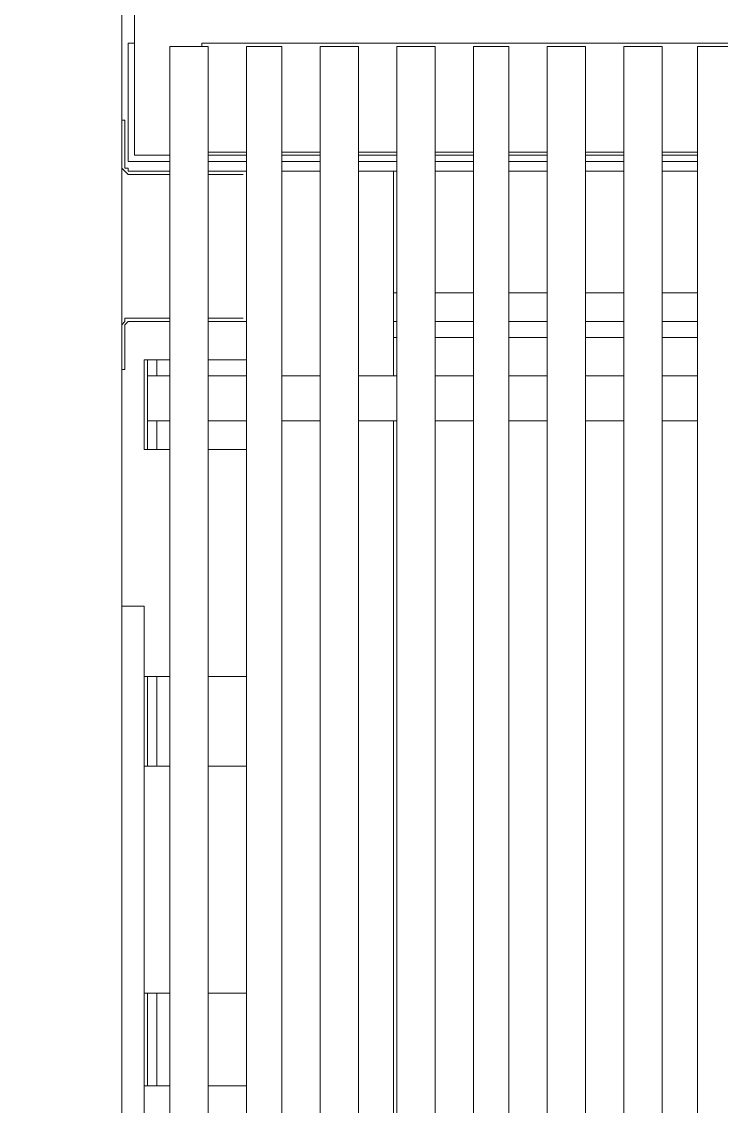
# Model space of a CAD drawing. Header units: millimetres. Extents: x 2294 to 908349, y -83289 to 219220.
# Drawn here: x 408201 to 409158, y 69792 to 71274 of the extents above; entities that cross this region are included whole.
import ezdxf

# ---------------------------------------------------------------- set-up
doc = ezdxf.new("R2010")
doc.units = ezdxf.units.MM
doc.layers.add('PDF _Геометрия', color=7, linetype='Continuous')

msp = doc.modelspace()

# ---------------------------------------------------------------- linework, layer by layer
at = {"layer": 'PDF _Геометрия', "lineweight": 9}
for points in [[(391350.3, 67122.2), (408316.4, 67122.2), (408338.2, 67122.2), (408338.2, 81321.1), (408338.2, 79152.8), (408368.8, 79152.8), (408368.8, 79074.1), (408368.8, 77758.3), (408368.8, 76442.4), (408368.8, 76363.7), (408338.2, 76363.7)], [(408338.2, 72027.1), (408338.2, 71139.7)], [(412045.3, 71240.2), (412045.3, 71498.2), (408355.7, 71498.2), (408355.7, 71091.6)], [(408403.8, 71091.6), (408355.7, 71091.6), (408355.7, 71244.6), (408347, 71244.6), (408347, 71082.9), (408403.8, 71082.9), (408355.7, 71082.9)], [(408408.2, 71240.2), (408451.9, 71240.2)], [(408447.5, 71240.2), (408447.5, 71244.6), (412001.6, 71244.6), (412001.6, 71082.9), (411966.6, 71082.9), (412019.1, 71082.9), (411966.6, 71082.9)], [(408508.7, 71240.2), (408508.7, 67170.3)], [(408556.8, 67170.3), (408556.8, 71240.2)], [(408613.6, 67170.3), (408661.7, 67170.3), (408609.3, 67170.3), (408609.3, 71240.2), (408661.7, 71240.2), (408613.6, 71240.2)], [(408661.7, 67170.3), (408661.7, 71240.2)], [(408762.3, 71240.2), (408714.2, 71240.2), (408766.6, 71240.2), (408766.6, 67170.3), (408714.2, 67170.3), (408762.3, 67170.3)], [(408714.2, 71240.2), (408714.2, 67170.3)], [(408819.1, 71240.2), (408819.1, 67170.3)], [(408867.2, 67170.3), (408867.2, 71240.2)], [(408924, 67170.3), (408972.1, 67170.3), (408919.6, 67170.3), (408919.6, 71240.2), (408972.1, 71240.2), (408924, 71240.2)], [(408972.1, 67170.3), (408972.1, 71240.2)], [(409072.6, 71240.2), (409024.6, 71240.2), (409077, 71240.2), (409077, 67170.3), (409024.6, 67170.3), (409072.6, 67170.3)], [(409024.6, 71240.2), (409024.6, 67170.3)], [(409129.5, 67170.3), (409177.6, 67170.3), (409125.1, 67170.3), (409125.1, 71240.2), (409177.6, 71240.2), (409129.5, 71240.2)], [(408403.8, 71069.7), (408351.3, 71069.7), (408347, 71069.7), (408347, 71074.1), (408342.6, 71074.1), (408342.6, 71078.5), (408342.6, 71139.7), (408338.2, 71139.7)], [(408403.8, 71069.7), (408351.3, 71069.7), (408347, 71069.7), (408347, 71074.1), (408342.6, 71074.1), (408342.6, 71078.5), (408342.6, 71139.7), (408338.2, 71139.7)], [(408403.8, 71069.7), (408351.3, 71069.7), (408347, 71069.7), (408347, 71074.1), (408342.6, 71074.1), (408342.6, 71078.5), (408342.6, 71139.7), (408338.2, 71139.7)], [(408403.8, 71069.7), (408351.3, 71069.7), (408347, 71069.7), (408347, 71074.1), (408342.6, 71074.1), (408342.6, 71078.5), (408342.6, 71139.7), (408338.2, 71139.7)], [(408403.8, 71069.7), (408351.3, 71069.7), (408347, 71069.7), (408347, 71074.1), (408342.6, 71074.1), (408342.6, 71078.5), (408342.6, 71139.7), (408338.2, 71139.7), (408338.2, 71078.5), (408338.2, 71074.1), (408342.6, 71069.7), (408347, 71065.4), (408351.3, 71065.4), (408403.8, 71065.4)], [(408403.8, 71069.7), (408351.3, 71069.7), (408347, 71069.7), (408347, 71074.1), (408342.6, 71074.1), (408342.6, 71078.5), (408342.6, 71139.7), (408338.2, 71139.7)], [(408403.8, 71069.7), (408351.3, 71069.7), (408347, 71069.7), (408347, 71074.1), (408342.6, 71074.1), (408342.6, 71078.5), (408342.6, 71139.7), (408338.2, 71139.7)], [(408403.8, 71069.7), (408351.3, 71069.7), (408347, 71069.7), (408347, 71074.1), (408342.6, 71074.1), (408342.6, 71078.5), (408342.6, 71139.7), (408338.2, 71139.7)], [(408403.8, 71069.7), (408351.3, 71069.7), (408347, 71069.7), (408347, 71074.1), (408342.6, 71074.1), (408342.6, 71078.5), (408342.6, 71139.7), (408338.2, 71139.7)], [(408403.8, 71069.7), (408351.3, 71069.7), (408347, 71069.7), (408347, 71074.1), (408342.6, 71074.1), (408342.6, 71078.5), (408342.6, 71139.7), (408338.2, 71139.7)], [(408403.8, 71069.7), (408351.3, 71069.7), (408347, 71069.7), (408347, 71074.1), (408342.6, 71074.1), (408342.6, 71078.5), (408342.6, 71139.7), (408338.2, 71139.7)], [(408403.8, 71069.7), (408351.3, 71069.7), (408347, 71069.7), (408347, 71074.1), (408342.6, 71074.1), (408342.6, 71078.5), (408342.6, 71139.7), (408338.2, 71139.7)], [(408403.8, 71069.7), (408351.3, 71069.7), (408347, 71069.7), (408347, 71074.1), (408342.6, 71074.1), (408342.6, 71078.5), (408342.6, 71139.7), (408338.2, 71139.7)], [(408403.8, 71069.7), (408351.3, 71069.7), (408347, 71069.7), (408347, 71074.1), (408342.6, 71074.1), (408342.6, 71078.5), (408342.6, 71139.7), (408338.2, 71139.7)], [(408456.3, 71096), (408508.7, 71096)], [(408508.7, 71091.6), (408456.3, 71091.6)], [(408556.8, 71096), (408609.3, 71096)], [(408609.3, 71091.6), (408556.8, 71091.6)], [(408661.7, 71096), (408714.2, 71096)], [(408714.2, 71091.6), (408661.7, 71091.6)], [(408766.6, 71096), (408819.1, 71096)], [(408819.1, 71091.6), (408766.6, 71091.6)], [(408867.2, 71096), (408919.6, 71096)], [(408919.6, 71091.6), (408867.2, 71091.6)], [(408972.1, 71096), (409024.6, 71096)], [(409024.6, 71091.6), (408972.1, 71091.6)], [(409077, 71096), (409125.1, 71096)], [(409125.1, 71091.6), (409077, 71091.6)], [(408338.2, 71078.5), (408338.2, 71074.1), (408342.6, 71069.7), (408347, 71065.4), (408351.3, 71065.4), (408403.8, 71065.4)], [(408338.2, 71078.5), (408338.2, 71074.1), (408342.6, 71069.7), (408347, 71065.4), (408351.3, 71065.4), (408403.8, 71065.4)], [(408338.2, 71078.5), (408338.2, 71074.1), (408342.6, 71069.7), (408347, 71065.4), (408351.3, 71065.4), (408403.8, 71065.4)], [(408338.2, 71078.5), (408338.2, 71074.1), (408342.6, 71069.7), (408347, 71065.4), (408351.3, 71065.4), (408403.8, 71065.4)], [(408338.2, 71078.5), (408338.2, 71074.1), (408342.6, 71069.7), (408347, 71065.4), (408351.3, 71065.4), (408403.8, 71065.4)], [(408338.2, 71078.5), (408338.2, 71074.1), (408342.6, 71069.7), (408347, 71065.4), (408351.3, 71065.4), (408403.8, 71065.4)], [(408338.2, 71078.5), (408338.2, 71074.1), (408342.6, 71069.7), (408347, 71065.4), (408351.3, 71065.4), (408403.8, 71065.4)], [(408338.2, 71078.5), (408338.2, 71074.1), (408342.6, 71069.7), (408347, 71065.4), (408351.3, 71065.4), (408403.8, 71065.4)], [(408338.2, 71078.5), (408338.2, 71074.1), (408342.6, 71069.7), (408347, 71065.4), (408351.3, 71065.4), (408403.8, 71065.4)], [(408338.2, 71078.5), (408338.2, 71074.1), (408342.6, 71069.7), (408347, 71065.4), (408351.3, 71065.4), (408403.8, 71065.4)], [(408338.2, 71078.5), (408338.2, 71074.1), (408342.6, 71069.7), (408347, 71065.4), (408351.3, 71065.4), (408403.8, 71065.4)], [(408338.2, 71078.5), (408338.2, 71074.1), (408342.6, 71069.7), (408347, 71065.4), (408351.3, 71065.4), (408403.8, 71065.4)], [(408338.2, 71078.5), (408338.2, 71074.1), (408342.6, 71069.7), (408347, 71065.4), (408351.3, 71065.4), (408403.8, 71065.4)], [(408338.2, 71078.5), (408338.2, 70855.5)], [(408403.8, 71078.5), (408403.8, 71074.1)], [(408403.8, 71078.5), (408403.8, 71074.1)], [(408403.8, 71078.5), (408403.8, 71074.1)], [(408403.8, 71078.5), (408403.8, 71074.1)], [(408403.8, 71078.5), (408403.8, 71074.1)], [(408403.8, 71078.5), (408403.8, 71074.1)], [(408403.8, 71078.5), (408403.8, 71074.1)], [(408456.3, 71082.9), (408508.7, 71082.9)], [(408556.8, 71082.9), (408609.3, 71082.9)], [(408661.7, 71082.9), (408714.2, 71082.9)], [(408766.6, 71082.9), (408819.1, 71082.9)], [(408867.2, 71082.9), (408919.6, 71082.9)], [(408972.1, 71082.9), (409024.6, 71082.9)], [(409077, 71082.9), (409125.1, 71082.9)], [(408508.7, 71069.7), (408456.3, 71069.7)], [(408508.7, 71069.7), (408456.3, 71069.7)], [(408508.7, 71069.7), (408456.3, 71069.7)], [(408508.7, 71069.7), (408456.3, 71069.7)], [(408508.7, 71069.7), (408504.3, 71069.7), (408456.3, 71069.7)], [(408508.7, 71069.7), (408456.3, 71069.7)], [(408508.7, 71069.7), (408456.3, 71069.7)], [(408508.7, 71069.7), (408456.3, 71069.7)], [(408508.7, 71069.7), (408504.3, 71069.7), (408456.3, 71069.7)], [(408508.7, 71069.7), (408504.3, 71069.7), (408456.3, 71069.7)], [(408508.7, 71069.7), (408504.3, 71069.7), (408456.3, 71069.7)], [(408508.7, 71069.7), (408504.3, 71069.7), (408456.3, 71069.7)], [(408508.7, 71069.7), (408504.3, 71069.7), (408456.3, 71069.7)], [(408508.7, 71069.7), (408504.3, 71069.7), (408456.3, 71069.7)], [(408508.7, 71069.7), (408504.3, 71069.7), (408456.3, 71069.7)], [(408508.7, 71069.7), (408504.3, 71069.7), (408456.3, 71069.7)], [(408508.7, 71069.7), (408504.3, 71069.7), (408456.3, 71069.7)], [(408508.7, 71069.7), (408504.3, 71069.7), (408456.3, 71069.7)], [(408508.7, 71069.7), (408504.3, 71069.7), (408456.3, 71069.7)], [(408508.7, 71069.7), (408504.3, 71069.7), (408456.3, 71069.7)], [(408508.7, 71069.7), (408504.3, 71069.7), (408456.3, 71069.7)], [(408508.7, 71069.7), (408504.3, 71069.7), (408456.3, 71069.7)], [(408508.7, 71069.7), (408504.3, 71069.7), (408456.3, 71069.7)], [(408508.7, 71069.7), (408504.3, 71069.7), (408456.3, 71069.7)], [(408508.7, 71069.7), (408504.3, 71069.7), (408456.3, 71069.7)], [(408456.3, 71065.4), (408504.3, 71065.4)], [(408456.3, 71065.4), (408504.3, 71065.4)], [(408456.3, 71065.4), (408504.3, 71065.4)], [(408456.3, 71065.4), (408504.3, 71065.4)], [(408456.3, 71065.4), (408504.3, 71065.4)], [(408456.3, 71065.4), (408504.3, 71065.4)], [(408456.3, 71065.4), (408504.3, 71065.4)], [(408456.3, 71065.4), (408504.3, 71065.4)], [(408456.3, 71065.4), (408504.3, 71065.4)], [(408456.3, 71065.4), (408504.3, 71065.4)], [(408456.3, 71065.4), (408504.3, 71065.4)], [(408456.3, 71065.4), (408504.3, 71065.4)], [(408456.3, 71065.4), (408504.3, 71065.4)], [(408456.3, 71065.4), (408504.3, 71065.4)], [(408456.3, 71065.4), (408504.3, 71065.4)], [(408456.3, 71065.4), (408504.3, 71065.4)], [(408456.3, 71065.4), (408504.3, 71065.4)], [(408456.3, 71065.4), (408504.3, 71065.4)], [(408456.3, 71065.4), (408504.3, 71065.4)], [(408456.3, 71065.4), (408504.3, 71065.4)], [(408456.3, 71065.4), (408504.3, 71065.4)], [(408456.3, 71065.4), (408504.3, 71065.4)], [(408456.3, 71065.4), (408504.3, 71065.4)], [(408456.3, 71065.4), (408504.3, 71065.4)], [(408456.3, 71065.4), (408504.3, 71065.4)], [(408569.9, 71069.7), (408556.8, 71069.7), (408569.9, 71069.7), (408556.8, 71069.7), (408569.9, 71069.7), (408556.8, 71069.7), (408569.9, 71069.7), (408556.8, 71069.7), (408569.9, 71069.7), (408556.8, 71069.7), (408569.9, 71069.7), (408556.8, 71069.7), (408609.3, 71069.7)], [(408661.7, 71069.7), (408709.8, 71069.7), (408696.7, 71069.7)], [(408696.7, 71069.7), (408714.2, 71069.7)], [(408696.7, 71069.7), (408714.2, 71069.7)], [(408696.7, 71069.7), (408714.2, 71069.7)], [(408696.7, 71069.7), (408714.2, 71069.7)], [(408696.7, 71069.7), (408714.2, 71069.7)], [(408696.7, 71069.7), (408714.2, 71069.7)], [(408696.7, 71069.7), (408714.2, 71069.7)], [(408696.7, 71069.7), (408714.2, 71069.7)], [(408696.7, 71069.7), (408714.2, 71069.7)], [(408696.7, 71069.7), (408714.2, 71069.7)], [(408696.7, 71069.7), (408709.8, 71069.7)], [(408696.7, 71069.7), (408701.1, 71069.7)], [(408709.8, 70790), (408709.8, 71069.7)], [(408766.6, 71069.7), (408819.1, 71069.7)], [(408766.6, 71069.7), (408819.1, 71069.7)], [(408766.6, 71069.7), (408819.1, 71069.7)], [(408766.6, 71069.7), (408819.1, 71069.7)], [(408766.6, 71069.7), (408819.1, 71069.7)], [(408766.6, 71069.7), (408819.1, 71069.7)], [(408766.6, 71069.7), (408819.1, 71069.7)], [(408766.6, 71069.7), (408819.1, 71069.7)], [(408766.6, 71069.7), (408819.1, 71069.7)], [(408766.6, 71069.7), (408819.1, 71069.7)], [(408867.2, 71069.7), (408919.6, 71069.7)], [(408867.2, 71069.7), (408919.6, 71069.7)], [(408867.2, 71069.7), (408919.6, 71069.7)], [(408867.2, 71069.7), (408919.6, 71069.7)], [(408867.2, 71069.7), (408919.6, 71069.7)], [(408867.2, 71069.7), (408919.6, 71069.7)], [(408867.2, 71069.7), (408919.6, 71069.7)], [(408867.2, 71069.7), (408919.6, 71069.7)], [(408867.2, 71069.7), (408919.6, 71069.7)], [(408867.2, 71069.7), (408919.6, 71069.7)], [(408972.1, 71069.7), (409024.6, 71069.7)], [(408972.1, 71069.7), (409024.6, 71069.7)], [(408972.1, 71069.7), (409024.6, 71069.7)], [(408972.1, 71069.7), (409024.6, 71069.7)], [(408972.1, 71069.7), (409024.6, 71069.7)], [(408972.1, 71069.7), (409024.6, 71069.7)], [(408972.1, 71069.7), (409024.6, 71069.7)], [(408972.1, 71069.7), (409024.6, 71069.7)], [(408972.1, 71069.7), (409024.6, 71069.7)], [(408972.1, 71069.7), (409024.6, 71069.7)], [(409077, 71069.7), (409125.1, 71069.7)], [(409077, 71069.7), (409125.1, 71069.7)], [(409077, 71069.7), (409125.1, 71069.7)], [(409077, 71069.7), (409125.1, 71069.7)], [(409077, 71069.7), (409125.1, 71069.7)], [(409077, 71069.7), (409125.1, 71069.7)], [(409077, 71069.7), (409125.1, 71069.7)], [(409077, 71069.7), (409125.1, 71069.7)], [(409077, 71069.7), (409125.1, 71069.7)], [(409077, 71069.7), (409125.1, 71069.7)], [(408714.2, 70903.6), (408709.8, 70903.6)], [(408714.2, 70903.6), (408709.8, 70903.6)], [(408714.2, 70903.6), (408709.8, 70903.6)], [(408714.2, 70903.6), (408709.8, 70903.6)], [(408714.2, 70903.6), (408709.8, 70903.6)], [(408714.2, 70903.6), (408709.8, 70903.6)], [(408714.2, 70903.6), (408709.8, 70903.6)], [(408714.2, 70903.6), (408709.8, 70903.6)], [(408714.2, 70903.6), (408709.8, 70903.6)], [(408714.2, 70903.6), (408709.8, 70903.6)], [(408709.8, 70864.3), (408709.8, 70903.6)], [(408819.1, 70903.6), (408766.6, 70903.6)], [(408819.1, 70903.6), (408766.6, 70903.6)], [(408819.1, 70903.6), (408766.6, 70903.6)], [(408819.1, 70903.6), (408766.6, 70903.6)], [(408819.1, 70903.6), (408766.6, 70903.6)], [(408819.1, 70903.6), (408766.6, 70903.6)], [(408819.1, 70903.6), (408766.6, 70903.6)], [(408819.1, 70903.6), (408766.6, 70903.6)], [(408819.1, 70903.6), (408766.6, 70903.6)], [(408819.1, 70903.6), (408766.6, 70903.6)], [(408919.6, 70903.6), (408867.2, 70903.6)], [(408919.6, 70903.6), (408867.2, 70903.6)], [(408919.6, 70903.6), (408867.2, 70903.6)], [(408919.6, 70903.6), (408867.2, 70903.6)], [(408919.6, 70903.6), (408867.2, 70903.6)], [(408919.6, 70903.6), (408867.2, 70903.6)], [(408919.6, 70903.6), (408867.2, 70903.6)], [(408919.6, 70903.6), (408867.2, 70903.6)], [(408919.6, 70903.6), (408867.2, 70903.6)], [(408919.6, 70903.6), (408867.2, 70903.6)], [(409024.6, 70903.6), (408972.1, 70903.6)], [(409024.6, 70903.6), (408972.1, 70903.6)], [(409024.6, 70903.6), (408972.1, 70903.6)], [(409024.6, 70903.6), (408972.1, 70903.6)], [(409024.6, 70903.6), (408972.1, 70903.6)], [(409024.6, 70903.6), (408972.1, 70903.6)], [(409024.6, 70903.6), (408972.1, 70903.6)], [(409024.6, 70903.6), (408972.1, 70903.6)], [(409024.6, 70903.6), (408972.1, 70903.6)], [(409024.6, 70903.6), (408972.1, 70903.6)], [(409125.1, 70903.6), (409077, 70903.6)], [(409125.1, 70903.6), (409077, 70903.6)], [(409125.1, 70903.6), (409077, 70903.6)], [(409125.1, 70903.6), (409077, 70903.6)], [(409125.1, 70903.6), (409077, 70903.6)], [(409125.1, 70903.6), (409077, 70903.6)], [(409125.1, 70903.6), (409077, 70903.6)], [(409125.1, 70903.6), (409077, 70903.6)], [(409125.1, 70903.6), (409077, 70903.6)], [(409125.1, 70903.6), (409077, 70903.6)], [(408403.8, 70868.7), (408351.3, 70868.7), (408347, 70868.7), (408342.6, 70868.7), (408342.6, 70864.3), (408338.2, 70859.9), (408338.2, 70855.5)], [(408403.8, 70868.7), (408351.3, 70868.7), (408347, 70868.7), (408342.6, 70868.7), (408342.6, 70864.3), (408338.2, 70859.9), (408338.2, 70855.5)], [(408403.8, 70868.7), (408351.3, 70868.7), (408347, 70868.7), (408342.6, 70868.7), (408342.6, 70864.3), (408338.2, 70859.9), (408338.2, 70855.5)], [(408403.8, 70868.7), (408351.3, 70868.7), (408347, 70868.7), (408342.6, 70868.7), (408342.6, 70864.3), (408338.2, 70859.9), (408338.2, 70855.5)], [(408403.8, 70868.7), (408351.3, 70868.7), (408347, 70868.7), (408342.6, 70868.7), (408342.6, 70864.3), (408338.2, 70859.9), (408338.2, 70855.5)], [(408403.8, 70868.7), (408351.3, 70868.7), (408347, 70868.7), (408342.6, 70868.7), (408342.6, 70864.3), (408338.2, 70859.9), (408338.2, 70855.5)], [(408403.8, 70868.7), (408351.3, 70868.7), (408347, 70868.7), (408342.6, 70868.7), (408342.6, 70864.3), (408338.2, 70859.9), (408338.2, 70855.5)], [(408403.8, 70868.7), (408351.3, 70868.7), (408347, 70868.7), (408342.6, 70868.7), (408342.6, 70864.3), (408338.2, 70859.9), (408338.2, 70855.5)], [(408403.8, 70868.7), (408351.3, 70868.7), (408347, 70868.7), (408342.6, 70868.7), (408342.6, 70864.3), (408338.2, 70859.9), (408338.2, 70855.5), (408338.2, 70798.7), (408342.6, 70798.7), (408342.6, 70855.5), (408342.6, 70859.9), (408347, 70864.3), (408351.3, 70864.3), (408403.8, 70864.3)], [(408403.8, 70868.7), (408351.3, 70868.7), (408347, 70868.7), (408342.6, 70868.7), (408342.6, 70864.3), (408338.2, 70859.9), (408338.2, 70855.5)], [(408403.8, 70868.7), (408351.3, 70868.7), (408347, 70868.7), (408342.6, 70868.7), (408342.6, 70864.3), (408338.2, 70859.9), (408338.2, 70855.5)], [(408403.8, 70868.7), (408351.3, 70868.7), (408347, 70868.7), (408342.6, 70868.7), (408342.6, 70864.3), (408338.2, 70859.9), (408338.2, 70855.5)], [(408403.8, 70868.7), (408351.3, 70868.7), (408347, 70868.7), (408342.6, 70868.7), (408342.6, 70864.3), (408338.2, 70859.9), (408338.2, 70855.5)], [(408403.8, 70868.7), (408351.3, 70868.7), (408347, 70868.7), (408342.6, 70868.7), (408342.6, 70864.3), (408338.2, 70859.9), (408338.2, 70855.5)], [(408403.8, 70868.7), (408351.3, 70868.7), (408347, 70868.7), (408342.6, 70868.7), (408342.6, 70864.3), (408338.2, 70859.9), (408338.2, 70855.5)], [(408403.8, 70868.7), (408351.3, 70868.7), (408347, 70868.7), (408342.6, 70868.7), (408342.6, 70864.3), (408338.2, 70859.9), (408338.2, 70855.5)], [(408403.8, 70868.7), (408351.3, 70868.7), (408347, 70868.7), (408342.6, 70868.7), (408342.6, 70864.3), (408338.2, 70859.9), (408338.2, 70855.5)], [(408403.8, 70868.7), (408351.3, 70868.7), (408347, 70868.7), (408342.6, 70868.7), (408342.6, 70864.3), (408338.2, 70859.9), (408338.2, 70855.5)], [(408504.3, 70868.7), (408456.3, 70868.7)], [(408504.3, 70868.7), (408456.3, 70868.7)], [(408504.3, 70868.7), (408456.3, 70868.7)], [(408504.3, 70868.7), (408456.3, 70868.7)], [(408504.3, 70868.7), (408456.3, 70868.7)], [(408504.3, 70868.7), (408456.3, 70868.7)], [(408504.3, 70868.7), (408456.3, 70868.7)], [(408504.3, 70868.7), (408456.3, 70868.7)], [(408504.3, 70868.7), (408456.3, 70868.7)], [(408504.3, 70868.7), (408456.3, 70868.7)], [(408504.3, 70868.7), (408456.3, 70868.7)], [(408504.3, 70868.7), (408456.3, 70868.7)], [(408504.3, 70868.7), (408456.3, 70868.7)], [(408504.3, 70868.7), (408456.3, 70868.7)], [(408504.3, 70868.7), (408456.3, 70868.7)], [(408504.3, 70868.7), (408456.3, 70868.7)], [(408504.3, 70868.7), (408456.3, 70868.7)], [(408504.3, 70868.7), (408456.3, 70868.7)], [(408504.3, 70868.7), (408456.3, 70868.7)], [(408504.3, 70868.7), (408456.3, 70868.7)], [(408504.3, 70868.7), (408456.3, 70868.7)], [(408504.3, 70868.7), (408456.3, 70868.7)], [(408504.3, 70868.7), (408456.3, 70868.7)], [(408504.3, 70868.7), (408456.3, 70868.7)], [(408504.3, 70868.7), (408456.3, 70868.7)], [(408504.3, 70868.7), (408504.3, 70868.7)], [(408338.2, 70798.7), (408342.6, 70798.7), (408342.6, 70855.5), (408342.6, 70859.9), (408347, 70864.3), (408351.3, 70864.3), (408403.8, 70864.3)], [(408338.2, 70798.7), (408342.6, 70798.7), (408342.6, 70855.5), (408342.6, 70859.9), (408347, 70864.3), (408351.3, 70864.3), (408403.8, 70864.3)], [(408338.2, 70798.7), (408342.6, 70798.7), (408342.6, 70855.5), (408342.6, 70859.9), (408347, 70864.3), (408351.3, 70864.3), (408403.8, 70864.3)], [(408338.2, 70798.7), (408342.6, 70798.7), (408342.6, 70855.5), (408342.6, 70859.9), (408347, 70864.3), (408351.3, 70864.3), (408403.8, 70864.3)], [(408338.2, 70798.7), (408342.6, 70798.7), (408342.6, 70855.5), (408342.6, 70859.9), (408347, 70864.3), (408351.3, 70864.3), (408403.8, 70864.3)], [(408338.2, 70798.7), (408342.6, 70798.7), (408342.6, 70855.5), (408342.6, 70859.9), (408347, 70864.3), (408351.3, 70864.3), (408403.8, 70864.3)], [(408338.2, 70798.7), (408342.6, 70798.7), (408342.6, 70855.5), (408342.6, 70859.9), (408347, 70864.3), (408351.3, 70864.3), (408403.8, 70864.3)], [(408338.2, 70798.7), (408342.6, 70798.7), (408342.6, 70855.5), (408342.6, 70859.9), (408347, 70864.3), (408351.3, 70864.3), (408403.8, 70864.3)], [(408338.2, 70798.7), (408342.6, 70798.7), (408342.6, 70855.5), (408342.6, 70859.9), (408347, 70864.3), (408351.3, 70864.3), (408403.8, 70864.3)], [(408338.2, 70798.7), (408342.6, 70798.7), (408342.6, 70855.5), (408342.6, 70859.9), (408347, 70864.3), (408351.3, 70864.3), (408403.8, 70864.3)], [(408338.2, 70798.7), (408342.6, 70798.7), (408342.6, 70855.5), (408342.6, 70859.9), (408347, 70864.3), (408351.3, 70864.3), (408403.8, 70864.3)], [(408338.2, 70798.7), (408342.6, 70798.7), (408342.6, 70855.5), (408342.6, 70859.9), (408347, 70864.3), (408351.3, 70864.3), (408403.8, 70864.3)], [(408338.2, 70798.7), (408342.6, 70798.7), (408342.6, 70855.5), (408342.6, 70859.9), (408347, 70864.3), (408351.3, 70864.3), (408403.8, 70864.3)], [(408403.8, 70859.9), (408403.8, 70855.5), (408403.8, 70811.8)], [(408403.8, 70859.9), (408403.8, 70855.5), (408403.8, 70811.8)], [(408403.8, 70859.9), (408403.8, 70855.5), (408403.8, 70811.8)], [(408403.8, 70859.9), (408403.8, 70855.5), (408403.8, 70811.8)], [(408403.8, 70859.9), (408403.8, 70855.5), (408403.8, 70811.8)], [(408403.8, 70859.9), (408403.8, 70855.5), (408403.8, 70811.8)], [(408403.8, 70859.9), (408403.8, 70855.5), (408403.8, 70811.8)], [(408456.3, 70864.3), (408508.7, 70864.3)], [(408456.3, 70864.3), (408508.7, 70864.3)], [(408456.3, 70864.3), (408508.7, 70864.3)], [(408456.3, 70864.3), (408508.7, 70864.3)], [(408456.3, 70864.3), (408504.3, 70864.3), (408508.7, 70864.3)], [(408456.3, 70864.3), (408508.7, 70864.3)], [(408456.3, 70864.3), (408508.7, 70864.3)], [(408456.3, 70864.3), (408508.7, 70864.3)], [(408456.3, 70864.3), (408504.3, 70864.3), (408508.7, 70864.3)], [(408456.3, 70864.3), (408504.3, 70864.3), (408508.7, 70864.3)], [(408456.3, 70864.3), (408504.3, 70864.3), (408508.7, 70864.3)], [(408456.3, 70864.3), (408504.3, 70864.3), (408508.7, 70864.3)], [(408456.3, 70864.3), (408504.3, 70864.3), (408508.7, 70864.3)], [(408456.3, 70864.3), (408504.3, 70864.3), (408508.7, 70864.3)], [(408456.3, 70864.3), (408504.3, 70864.3), (408508.7, 70864.3)], [(408456.3, 70864.3), (408504.3, 70864.3), (408508.7, 70864.3)], [(408456.3, 70864.3), (408504.3, 70864.3), (408508.7, 70864.3)], [(408456.3, 70864.3), (408504.3, 70864.3), (408508.7, 70864.3)], [(408456.3, 70864.3), (408504.3, 70864.3), (408508.7, 70864.3)], [(408456.3, 70864.3), (408504.3, 70864.3), (408508.7, 70864.3)], [(408456.3, 70864.3), (408504.3, 70864.3), (408508.7, 70864.3)], [(408456.3, 70864.3), (408504.3, 70864.3), (408508.7, 70864.3)], [(408456.3, 70864.3), (408504.3, 70864.3), (408508.7, 70864.3)], [(408456.3, 70864.3), (408504.3, 70864.3), (408508.7, 70864.3)], [(408456.3, 70864.3), (408504.3, 70864.3), (408508.7, 70864.3)], [(408714.2, 70864.3), (408709.8, 70864.3)], [(408714.2, 70864.3), (408709.8, 70864.3)], [(408714.2, 70864.3), (408709.8, 70864.3)], [(408714.2, 70864.3), (408709.8, 70864.3)], [(408714.2, 70864.3), (408709.8, 70864.3)], [(408714.2, 70864.3), (408709.8, 70864.3)], [(408714.2, 70864.3), (408709.8, 70864.3)], [(408714.2, 70864.3), (408709.8, 70864.3)], [(408709.8, 70842.4), (408709.8, 70864.3)], [(408714.2, 70864.3), (408709.8, 70864.3)], [(408819.1, 70864.3), (408766.6, 70864.3)], [(408819.1, 70864.3), (408766.6, 70864.3)], [(408819.1, 70864.3), (408766.6, 70864.3)], [(408819.1, 70864.3), (408766.6, 70864.3)], [(408819.1, 70864.3), (408766.6, 70864.3)], [(408819.1, 70864.3), (408766.6, 70864.3)], [(408819.1, 70864.3), (408766.6, 70864.3)], [(408819.1, 70864.3), (408766.6, 70864.3)], [(408819.1, 70864.3), (408766.6, 70864.3)], [(408919.6, 70864.3), (408867.2, 70864.3)], [(408919.6, 70864.3), (408867.2, 70864.3)], [(408919.6, 70864.3), (408867.2, 70864.3)], [(408919.6, 70864.3), (408867.2, 70864.3)], [(408919.6, 70864.3), (408867.2, 70864.3)], [(408919.6, 70864.3), (408867.2, 70864.3)], [(408919.6, 70864.3), (408867.2, 70864.3)], [(408919.6, 70864.3), (408867.2, 70864.3)], [(408919.6, 70864.3), (408867.2, 70864.3)], [(409024.6, 70864.3), (408972.1, 70864.3)], [(409024.6, 70864.3), (408972.1, 70864.3)], [(409024.6, 70864.3), (408972.1, 70864.3)], [(409024.6, 70864.3), (408972.1, 70864.3)], [(409024.6, 70864.3), (408972.1, 70864.3)], [(409024.6, 70864.3), (408972.1, 70864.3)], [(409024.6, 70864.3), (408972.1, 70864.3)], [(409024.6, 70864.3), (408972.1, 70864.3)], [(409024.6, 70864.3), (408972.1, 70864.3)], [(409125.1, 70864.3), (409077, 70864.3)], [(409125.1, 70864.3), (409077, 70864.3)], [(409125.1, 70864.3), (409077, 70864.3)], [(409125.1, 70864.3), (409077, 70864.3)], [(409125.1, 70864.3), (409077, 70864.3)], [(409125.1, 70864.3), (409077, 70864.3)], [(409125.1, 70864.3), (409077, 70864.3)], [(409125.1, 70864.3), (409077, 70864.3)], [(409125.1, 70864.3), (409077, 70864.3)], [(408709.8, 70842.4), (408714.2, 70842.4)], [(408709.8, 70842.4), (408714.2, 70842.4)], [(408709.8, 70842.4), (408714.2, 70842.4)], [(408709.8, 70842.4), (408714.2, 70842.4)], [(408709.8, 70842.4), (408714.2, 70842.4)], [(408709.8, 70842.4), (408714.2, 70842.4)], [(408709.8, 70842.4), (408714.2, 70842.4)], [(408709.8, 70842.4), (408714.2, 70842.4)], [(408709.8, 70842.4), (408714.2, 70842.4)], [(408709.8, 70790), (408709.8, 70842.4)], [(408766.6, 70842.4), (408819.1, 70842.4)], [(408766.6, 70842.4), (408819.1, 70842.4)], [(408766.6, 70842.4), (408819.1, 70842.4)], [(408766.6, 70842.4), (408819.1, 70842.4)], [(408766.6, 70842.4), (408819.1, 70842.4)], [(408766.6, 70842.4), (408819.1, 70842.4)], [(408766.6, 70842.4), (408819.1, 70842.4)], [(408766.6, 70842.4), (408819.1, 70842.4)], [(408766.6, 70842.4), (408819.1, 70842.4)], [(408867.2, 70842.4), (408919.6, 70842.4)], [(408867.2, 70842.4), (408919.6, 70842.4)], [(408867.2, 70842.4), (408919.6, 70842.4)], [(408867.2, 70842.4), (408919.6, 70842.4)], [(408867.2, 70842.4), (408919.6, 70842.4)], [(408867.2, 70842.4), (408919.6, 70842.4)], [(408867.2, 70842.4), (408919.6, 70842.4)], [(408867.2, 70842.4), (408919.6, 70842.4)], [(408867.2, 70842.4), (408919.6, 70842.4)], [(408972.1, 70842.4), (409024.6, 70842.4)], [(408972.1, 70842.4), (409024.6, 70842.4)], [(408972.1, 70842.4), (409024.6, 70842.4)], [(408972.1, 70842.4), (409024.6, 70842.4)], [(408972.1, 70842.4), (409024.6, 70842.4)], [(408972.1, 70842.4), (409024.6, 70842.4)], [(408972.1, 70842.4), (409024.6, 70842.4)], [(408972.1, 70842.4), (409024.6, 70842.4)], [(408972.1, 70842.4), (409024.6, 70842.4)], [(409077, 70842.4), (409125.1, 70842.4)], [(409077, 70842.4), (409125.1, 70842.4)], [(409077, 70842.4), (409125.1, 70842.4)], [(409077, 70842.4), (409125.1, 70842.4)], [(409077, 70842.4), (409125.1, 70842.4)], [(409077, 70842.4), (409125.1, 70842.4)], [(409077, 70842.4), (409125.1, 70842.4)], [(409077, 70842.4), (409125.1, 70842.4)], [(409077, 70842.4), (409125.1, 70842.4)], [(408368.8, 70811.8), (408373.2, 70811.8), (408377.6, 70811.8), (408381.9, 70811.8), (408386.3, 70811.8), (408403.8, 70811.8)], [(408386.3, 70790), (408386.3, 70811.8), (408381.9, 70811.8), (408377.6, 70811.8), (408373.2, 70811.8), (408368.8, 70811.8), (408368.8, 70689.4), (408368.8, 70811.8), (408368.8, 70689.4), (408373.2, 70689.4), (408377.6, 70689.4), (408381.9, 70689.4), (408386.3, 70689.4), (408403.8, 70689.4), (408386.3, 70689.4), (408381.9, 70689.4), (408377.6, 70689.4), (408373.2, 70689.4), (408373.2, 70811.8), (408373.2, 70790), (408403.8, 70790)], [(408368.8, 70689.4), (408368.8, 70811.8)], [(408368.8, 70689.4), (408368.8, 70811.8)], [(408368.8, 70689.4), (408368.8, 70811.8)], [(408373.2, 70811.8), (408377.6, 70811.8), (408381.9, 70811.8), (408386.3, 70811.8), (408403.8, 70811.8)], [(408386.3, 70811.8), (408381.9, 70811.8)], [(408338.2, 70798.7), (408338.2, 70475.2)], [(408508.7, 70790), (408456.3, 70790)], [(408609.3, 70790), (408556.8, 70790)], [(408714.2, 70790), (408661.7, 70790)], [(408819.1, 70790), (408766.6, 70790)], [(408919.6, 70790), (408867.2, 70790)], [(409024.6, 70790), (408972.1, 70790)], [(409125.1, 70790), (409077, 70790)], [(408386.3, 70728.8), (408386.3, 70689.4), (408381.9, 70689.4), (408386.3, 70689.4), (408381.9, 70689.4), (408377.6, 70689.4), (408373.2, 70689.4), (408373.2, 70728.8), (408403.8, 70728.8)], [(408456.3, 70728.8), (408508.7, 70728.8)], [(408556.8, 70728.8), (408609.3, 70728.8)], [(408661.7, 70728.8), (408714.2, 70728.8)], [(408709.8, 69653.4), (408709.8, 70728.8)], [(408766.6, 70728.8), (408819.1, 70728.8)], [(408867.2, 70728.8), (408919.6, 70728.8)], [(408972.1, 70728.8), (409024.6, 70728.8)], [(409077, 70728.8), (409125.1, 70728.8)], [(408373.2, 70689.4), (408368.8, 70689.4)], [(408381.9, 70689.4), (408386.3, 70689.4), (408403.8, 70689.4), (408386.3, 70689.4), (408381.9, 70689.4), (408377.6, 70689.4), (408373.2, 70689.4)], [(408373.2, 70689.4), (408377.6, 70689.4), (408381.9, 70689.4), (408386.3, 70689.4)], [(408338.2, 70475.2), (408368.8, 70475.2), (408368.8, 70400.9)], [(408368.8, 70400.9), (408368.8, 69469.7)], [(408381.9, 70256.6), (408386.3, 70256.6), (408403.8, 70256.6), (408386.3, 70256.6), (408381.9, 70256.6), (408377.6, 70256.6), (408373.2, 70256.6), (408377.6, 70256.6), (408381.9, 70256.6), (408386.3, 70256.6), (408381.9, 70256.6), (408386.3, 70256.6), (408381.9, 70256.6), (408377.6, 70256.6), (408373.2, 70256.6), (408377.6, 70256.6), (408381.9, 70256.6), (408386.3, 70256.6), (408403.8, 70256.6), (408386.3, 70256.6), (408381.9, 70256.6), (408377.6, 70256.6), (408373.2, 70256.6), (408368.8, 70256.6), (408368.8, 70379), (408368.8, 70256.6), (408368.8, 70379), (408373.2, 70379), (408377.6, 70379), (408381.9, 70379), (408386.3, 70379), (408403.8, 70379), (408386.3, 70379), (408381.9, 70379), (408377.6, 70379), (408373.2, 70379), (408377.6, 70379), (408381.9, 70379), (408386.3, 70379), (408381.9, 70379), (408386.3, 70379), (408403.8, 70379), (408386.3, 70379), (408381.9, 70379), (408377.6, 70379), (408373.2, 70379), (408373.2, 70256.6), (408373.2, 70379), (408368.8, 70379), (408368.8, 70256.6), (408368.8, 70379), (408368.8, 70256.6), (408373.2, 70256.6)], [(408386.3, 70256.6), (408386.3, 70379), (408381.9, 70379), (408377.6, 70379), (408373.2, 70379)], [(408386.3, 70379), (408381.9, 70379)], [(408381.9, 69819.5), (408386.3, 69819.5), (408403.8, 69819.5), (408386.3, 69819.5), (408381.9, 69819.5), (408377.6, 69819.5), (408373.2, 69819.5), (408377.6, 69819.5), (408381.9, 69819.5), (408386.3, 69819.5), (408381.9, 69819.5), (408386.3, 69819.5), (408381.9, 69819.5), (408377.6, 69819.5), (408373.2, 69819.5), (408377.6, 69819.5), (408381.9, 69819.5), (408386.3, 69819.5), (408403.8, 69819.5), (408386.3, 69819.5), (408381.9, 69819.5), (408377.6, 69819.5), (408373.2, 69819.5), (408368.8, 69819.5), (408368.8, 69946.2), (408368.8, 69819.5), (408368.8, 69946.2), (408373.2, 69946.2), (408377.6, 69946.2), (408381.9, 69946.2), (408386.3, 69946.2), (408403.8, 69946.2), (408386.3, 69946.2), (408381.9, 69946.2), (408377.6, 69946.2), (408373.2, 69946.2), (408377.6, 69946.2), (408381.9, 69946.2), (408386.3, 69946.2), (408381.9, 69946.2), (408386.3, 69946.2), (408403.8, 69946.2), (408386.3, 69946.2), (408381.9, 69946.2), (408377.6, 69946.2), (408373.2, 69946.2), (408373.2, 69819.5), (408373.2, 69946.2), (408368.8, 69946.2), (408368.8, 69819.5), (408368.8, 69946.2), (408368.8, 69819.5), (408373.2, 69819.5)], [(408386.3, 69819.5), (408386.3, 69946.2), (408381.9, 69946.2), (408377.6, 69946.2), (408373.2, 69946.2)], [(408386.3, 69946.2), (408381.9, 69946.2)]]:
    msp.add_lwpolyline(points, dxfattribs=at)
for points in [[(408456.3, 71240.2), (408456.3, 67170.3), (408403.8, 67170.3), (408403.8, 71240.2)], [(408556.8, 71240.2), (408508.7, 71240.2)], [(408867.2, 71240.2), (408819.1, 71240.2)], [(408338.2, 71139.7), (408342.6, 71139.7), (408342.6, 71078.5), (408342.6, 71074.1), (408347, 71074.1), (408347, 71069.7), (408351.3, 71069.7), (408403.8, 71069.7), (408351.3, 71069.7), (408347, 71069.7), (408347, 71074.1), (408342.6, 71074.1), (408342.6, 71078.5), (408342.6, 71139.7)], [(408338.2, 71139.7), (408342.6, 71139.7), (408342.6, 71078.5), (408342.6, 71074.1), (408347, 71074.1), (408347, 71069.7), (408351.3, 71069.7), (408403.8, 71069.7), (408351.3, 71069.7), (408347, 71069.7), (408347, 71074.1), (408342.6, 71074.1), (408342.6, 71078.5), (408342.6, 71139.7)], [(408403.8, 71065.4), (408351.3, 71065.4), (408347, 71065.4), (408342.6, 71069.7), (408338.2, 71074.1), (408338.2, 71078.5), (408338.2, 71074.1), (408342.6, 71069.7), (408347, 71065.4), (408351.3, 71065.4)], [(408403.8, 71065.4), (408351.3, 71065.4), (408347, 71065.4), (408342.6, 71069.7), (408338.2, 71074.1), (408338.2, 71078.5), (408338.2, 71074.1), (408342.6, 71069.7), (408347, 71065.4), (408351.3, 71065.4)], [(408403.8, 71074.1), (408403.8, 71078.5)], [(408403.8, 71074.1), (408403.8, 71078.5)], [(408456.3, 71082.9), (408508.7, 71082.9)], [(408556.8, 71082.9), (408609.3, 71082.9)], [(408661.7, 71082.9), (408714.2, 71082.9)], [(408766.6, 71082.9), (408819.1, 71082.9)], [(408867.2, 71082.9), (408919.6, 71082.9)], [(408972.1, 71082.9), (409024.6, 71082.9)], [(409077, 71082.9), (409125.1, 71082.9)], [(408456.3, 71069.7), (408508.7, 71069.7)], [(408456.3, 71069.7), (408508.7, 71069.7)], [(408504.3, 71065.4), (408456.3, 71065.4)], [(408504.3, 71065.4), (408456.3, 71065.4)], [(408714.2, 71069.7), (408696.7, 71069.7)], [(408714.2, 71069.7), (408696.7, 71069.7)], [(408701.1, 71069.7), (408696.7, 71069.7)], [(408819.1, 71069.7), (408766.6, 71069.7)], [(408819.1, 71069.7), (408766.6, 71069.7)], [(408919.6, 71069.7), (408867.2, 71069.7)], [(408919.6, 71069.7), (408867.2, 71069.7)], [(409024.6, 71069.7), (408972.1, 71069.7)], [(409024.6, 71069.7), (408972.1, 71069.7)], [(409125.1, 71069.7), (409077, 71069.7)], [(409125.1, 71069.7), (409077, 71069.7)], [(408709.8, 70903.6), (408714.2, 70903.6)], [(408709.8, 70903.6), (408714.2, 70903.6)], [(408766.6, 70903.6), (408819.1, 70903.6)], [(408766.6, 70903.6), (408819.1, 70903.6)], [(408867.2, 70903.6), (408919.6, 70903.6)], [(408867.2, 70903.6), (408919.6, 70903.6)], [(408972.1, 70903.6), (409024.6, 70903.6)], [(408972.1, 70903.6), (409024.6, 70903.6)], [(409077, 70903.6), (409125.1, 70903.6)], [(409077, 70903.6), (409125.1, 70903.6)], [(408456.3, 70868.7), (408504.3, 70868.7)], [(408456.3, 70868.7), (408504.3, 70868.7)], [(408403.8, 70864.3), (408351.3, 70864.3), (408347, 70864.3), (408342.6, 70859.9), (408342.6, 70855.5), (408342.6, 70798.7), (408338.2, 70798.7), (408342.6, 70798.7), (408342.6, 70855.5), (408342.6, 70859.9), (408347, 70864.3), (408351.3, 70864.3)], [(408403.8, 70864.3), (408351.3, 70864.3), (408347, 70864.3), (408342.6, 70859.9), (408342.6, 70855.5), (408342.6, 70798.7), (408338.2, 70798.7), (408342.6, 70798.7), (408342.6, 70855.5), (408342.6, 70859.9), (408347, 70864.3), (408351.3, 70864.3)], [(408403.8, 70811.8), (408403.8, 70855.5), (408403.8, 70859.9), (408403.8, 70855.5)], [(408403.8, 70811.8), (408403.8, 70855.5), (408403.8, 70859.9), (408403.8, 70855.5)], [(408508.7, 70864.3), (408456.3, 70864.3)], [(408508.7, 70864.3), (408456.3, 70864.3)], [(408709.8, 70864.3), (408714.2, 70864.3)], [(408709.8, 70864.3), (408714.2, 70864.3)], [(408766.6, 70864.3), (408819.1, 70864.3)], [(408766.6, 70864.3), (408819.1, 70864.3)], [(408867.2, 70864.3), (408919.6, 70864.3)], [(408867.2, 70864.3), (408919.6, 70864.3)], [(408972.1, 70864.3), (409024.6, 70864.3)], [(408972.1, 70864.3), (409024.6, 70864.3)], [(409077, 70864.3), (409125.1, 70864.3)], [(409077, 70864.3), (409125.1, 70864.3)], [(408714.2, 70842.4), (408709.8, 70842.4)], [(408714.2, 70842.4), (408709.8, 70842.4)], [(408819.1, 70842.4), (408766.6, 70842.4)], [(408819.1, 70842.4), (408766.6, 70842.4)], [(408919.6, 70842.4), (408867.2, 70842.4)], [(408919.6, 70842.4), (408867.2, 70842.4)], [(409024.6, 70842.4), (408972.1, 70842.4)], [(409024.6, 70842.4), (408972.1, 70842.4)], [(409125.1, 70842.4), (409077, 70842.4)], [(409125.1, 70842.4), (409077, 70842.4)], [(408403.8, 70811.8), (408386.3, 70811.8), (408381.9, 70811.8), (408386.3, 70811.8), (408381.9, 70811.8), (408377.6, 70811.8), (408373.2, 70811.8), (408377.6, 70811.8), (408381.9, 70811.8), (408386.3, 70811.8)], [(408508.7, 70811.8), (408456.3, 70811.8)], [(408508.7, 70811.8), (408456.3, 70811.8)], [(408709.8, 70728.8), (408709.8, 69653.4)], [(408456.3, 70689.4), (408508.7, 70689.4)], [(408456.3, 70689.4), (408508.7, 70689.4)], [(408508.7, 70379), (408456.3, 70379)], [(408508.7, 70379), (408456.3, 70379)], [(408456.3, 70256.6), (408508.7, 70256.6)], [(408456.3, 70256.6), (408508.7, 70256.6)], [(408508.7, 69946.2), (408456.3, 69946.2)], [(408508.7, 69946.2), (408456.3, 69946.2)], [(408456.3, 69819.5), (408508.7, 69819.5)], [(408456.3, 69819.5), (408508.7, 69819.5)]]:
    msp.add_lwpolyline(points, close=True, dxfattribs=at)

doc.saveas('drawing.dxf')
